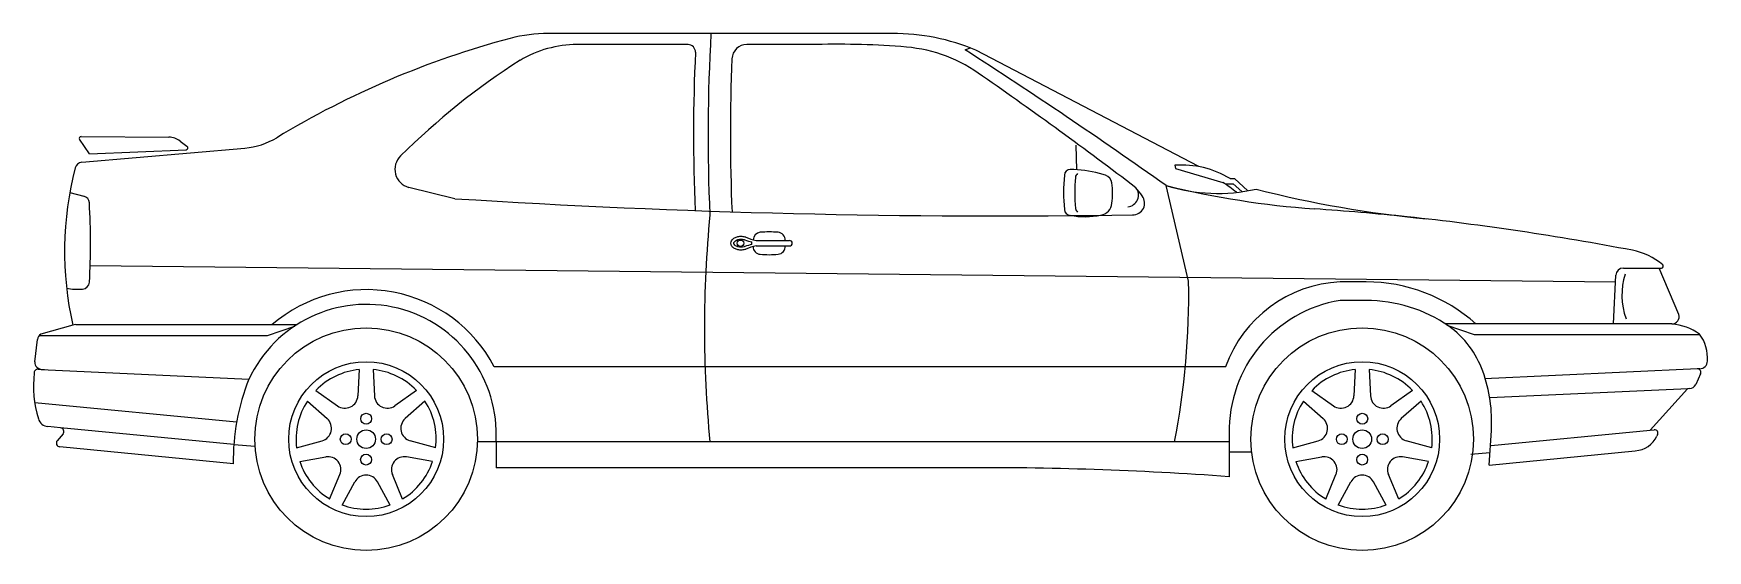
# Model space of a CAD drawing. Extents: x -0.9 to 3.63, y 0 to 1.4.
import ezdxf

# ---------------------------------------------------------------- set-up
doc = ezdxf.new("R2010")
doc.units = 0
doc.header["$MEASUREMENT"] = 0
doc.layers.get('0').update_dxf_attribs({"linetype": 'CONTINUOUS'})

msp = doc.modelspace()

# ---------------------------------------------------------------- linework, layer by layer
for p, q in [((1.4218, 1.3974), (0.492, 1.3974)), ((0.8699, 1.3675), (0.5699, 1.3675)), ((1.2176, 1.3675), (1.0286, 1.3675)), ((1.6185, 1.3533), (1.6354, 1.3593)), ((2.25, 1.0376), (1.6479, 1.3523)), ((-0.7476, 1.0721), (-0.7744, 1.1114)), ((-0.7703, 1.1192), (-0.5329, 1.1172)), ((-0.7685, 1.0492), (-0.3277, 1.0877)), ((-0.5029, 1.1068), (-0.4843, 1.0925)), ((1.9205, 1.0292), (1.9189, 1.0959)), ((-0.7476, 1.0721), (-0.4867, 1.0832)), ((1.998, 1.0143), (1.9818, 1.019)), ((-0.8008, 0.9674), (-0.763, 0.9577)), ((0.2394, 0.9509), (0.1156, 0.9816)), ((2.2228, 0.7278), (2.1619, 0.9863)), ((3.3714, 0.6124), (3.3776, 0.7443)), ((3.3976, 0.7633), (3.5009, 0.763)), ((3.5476, 0.6383), (3.4942, 0.7633)), ((2.7024, 0.676), (2.6325, 0.676)), ((-0.7928, 0.6093), (-0.8793, 0.5846)), ((-0.7845, 0.6105), (-0.1871, 0.6105)), ((-0.8958, 0.51), (-0.8882, 0.5706)), ((-0.8868, 0.4899), (-0.8751, 0.4893)), ((-0.8751, 0.4893), (-0.8689, 0.4891)), ((3.6064, 0.4777), (3.5931, 0.4486)), ((3.604, 0.4912), (3.5978, 0.491)), ((3.5714, 0.4374), (3.4705, 0.3255)), ((3.5768, 0.4376), (3.5714, 0.4374)), ((-0.8259, 0.3317), (-0.8599, 0.335)), ((3.0351, 0.2311), (3.0409, 0.3246)), ((3.4705, 0.3255), (3.4811, 0.3263)), ((-0.8192, 0.3153), (-0.8349, 0.2966)), ((-0.3589, 0.2343), (-0.8282, 0.2802)), ((-0.3574, 0.2867), (-0.3002, 0.2818)), ((0.351, 0.2936), (0.3008, 0.2936)), ((0.351, 0.2936), (0.351, 0.2237)), ((2.3328, 0.1993), (2.3328, 0.3158)), ((3.4902, 0.3129), (3.4885, 0.3092)), ((2.3328, 0.267), (2.393, 0.267)), ((3.0371, 0.2643), (2.9857, 0.2596)), ((3.0351, 0.2311), (3.4299, 0.2697)), ((1.6024, 0.2237), (0.351, 0.2237))]:
    msp.add_line(p, q)
at = {"color": 9}
for p, q in [((2.1858, 1.0411), (2.1876, 1.0326)), ((2.1876, 1.0326), (2.3155, 0.995)), ((2.3348, 1.0052), (2.3468, 1.0052)), ((2.3468, 1.0052), (2.3828, 0.9725)), ((2.3214, 0.9908), (2.3436, 0.9908)), ((2.3436, 0.9908), (2.3665, 0.97)), ((1.0422, 0.8273), (1.0422, 0.834)), ((1.0537, 0.838), (1.1442, 0.838)), ((1.0537, 0.8233), (1.1442, 0.8233)), ((-0.7458, 0.7701), (3.3767, 0.726)), ((2.7024, 0.726), (2.6325, 0.726)), ((3.4942, 0.7633), (3.5007, 0.7633)), ((-0.2662, 0.5814), (-0.1923, 0.6064)), ((3.5285, 0.6124), (2.916, 0.6124)), ((2.9951, 0.5833), (2.9212, 0.6083)), ((-0.8831, 0.5814), (-0.2662, 0.5814)), ((3.6052, 0.5833), (2.9951, 0.5833)), ((-0.8778, 0.4895), (-0.3169, 0.4633)), ((-0.0186, 0.4893), (-0.0223, 0.4179)), ((0.0186, 0.4893), (0.0223, 0.4179)), ((2.3229, 0.4968), (0.3464, 0.4968)), ((2.6733, 0.4893), (2.6696, 0.4179)), ((2.7106, 0.4893), (2.7143, 0.4179)), ((3.5978, 0.491), (3.0228, 0.4641)), ((-0.1357, 0.4329), (-0.0776, 0.3913)), ((0.1357, 0.4329), (0.0776, 0.3913)), ((2.5562, 0.4329), (2.6143, 0.3913)), ((2.8276, 0.4329), (2.7695, 0.3913)), ((3.5727, 0.4374), (3.0367, 0.4124)), ((-0.35, 0.3468), (-0.8954, 0.3992)), ((-0.1589, 0.4038), (-0.1055, 0.3564)), ((0.1589, 0.4038), (0.1055, 0.3564)), ((2.533, 0.4038), (2.5865, 0.3564)), ((2.8509, 0.4038), (2.7974, 0.3564)), ((-0.3574, 0.2867), (-0.8259, 0.3317)), ((3.0403, 0.2842), (3.4705, 0.3255)), ((-0.1879, 0.2771), (-0.1191, 0.2966)), ((0.1879, 0.2771), (0.1191, 0.2966)), ((2.3328, 0.2936), (0.351, 0.2936)), ((2.5041, 0.2771), (2.5728, 0.2966)), ((2.8798, 0.2771), (2.811, 0.2966)), ((-0.1796, 0.2407), (-0.1092, 0.253)), ((0.1796, 0.2407), (0.1092, 0.253)), ((2.5124, 0.2407), (2.5828, 0.253)), ((2.8715, 0.2407), (2.8011, 0.253)), ((-0.0986, 0.1392), (-0.0709, 0.2051)), ((-0.065, 0.123), (-0.0307, 0.1857)), ((0.065, 0.123), (0.0307, 0.1857)), ((0.0986, 0.1392), (0.0709, 0.2051)), ((2.5934, 0.1392), (2.621, 0.2051)), ((2.627, 0.123), (2.6613, 0.1857)), ((2.7569, 0.123), (2.7226, 0.1857)), ((2.7905, 0.1392), (2.7628, 0.2051))]:
    msp.add_line(p, q, dxfattribs=at)
for points in [[(1.0265, 0.8144, -0.026449), (1.0237, 0.8134, -0.070213), (1.013, 0.8119, -0.070213), (1.0023, 0.8134, -0.081966), (0.9939, 0.8174, -0.106894), (0.9878, 0.8238, -0.135143), (0.986, 0.8306, -0.135143), (0.9878, 0.8374, -0.106894), (0.9939, 0.8439, -0.081966), (1.0023, 0.8479, -0.070213), (1.013, 0.8494, -0.070213)], [(1.0235, 0.8217, -0.026449), (1.0215, 0.821, -0.070213), (1.013, 0.8198, -0.070213), (1.0045, 0.821, -0.081966), (0.9984, 0.8239, -0.106894), (0.9947, 0.8279, -0.135143), (0.9939, 0.8306, -0.135143), (0.9947, 0.8334, -0.106894), (0.9984, 0.8374, -0.081966), (1.0045, 0.8403, -0.070213), (1.013, 0.8415, -0.070213)], [(1.013, 0.8494, -0.070213), (1.0237, 0.8479, -0.026449), (1.0265, 0.8469, -0.106894)], [(1.013, 0.8415, -0.070213), (1.0215, 0.8403, -0.026449), (1.0235, 0.8396, -0.026449)]]:
    msp.add_lwpolyline(points, format="xyb", dxfattribs=at)
for centre, radius in [((1.0118, 0.8305), 0.00875), ((0, 0.3009), 0.2093), ((0.0001, 0.3561), 0.0147), ((2.692, 0.3561), 0.0147), ((0, 0.3009), 0.0252), ((2.6919, 0.3009), 0.0252), ((-0.0552, 0.3009), 0.0147), ((0.0552, 0.3008), 0.0147), ((2.6367, 0.3009), 0.0147), ((2.7472, 0.3008), 0.0147), ((-0.0001, 0.2456), 0.0147), ((2.6919, 0.2456), 0.0147)]:
    msp.add_circle(centre, radius, dxfattribs=at)
for centre, radius in [((0, 0.3009), 0.3009), ((2.6919, 0.3009), 0.3009), ((0, 0.3009), 0.2093), ((2.6919, 0.3009), 0.2093)]:
    msp.add_circle(centre, radius)
for centre, radius, start, end in [((1.0083, -0.9482), 2.4129, 104.8583, 121.1967), ((0.492, 0.9978), 0.3996, 90, 104.8583), ((0.5699, 1.0677), 0.2997, 90, 120.9188), ((0.8699, 1.3475), 0.02, 357.308, 90), ((5.6473, 1.1233), 4.7233, 176.6734, 182.6219), ((1.0286, 1.3275), 0.04, 90, 177.5399), ((1.2776, -0.7931), 2.1614, 85.1606, 91.591), ((1.4245, 0.8223), 0.5751, 67.1435, 90.2634), ((1.4262, 0.9624), 0.3996, 53.1753, 85.1606), ((1.4541, -0.3015), 1.9295, 122.5518, 134.8517), ((5.6311, 1.1236), 4.7464, 177.308, 182.4724), ((5.759, 1.1243), 4.7747, 177.5399, 182.511), ((-6.4045, -11.1143), 14.826, 54.70416, 57.23845), ((-4.9467, -8.2314), 11.586, 52.66329, 55.19886), ((-0.7703, 1.1142), 0.005, 89.5109, 214.4), ((-0.5333, 1.0672), 0.05, 52.4023, 89.5109), ((-0.4869, 1.0882), 0.005, 272.439, 59.4306), ((-0.3451, 1.2867), 0.1998, 274.9907, 301.1967), ((-0.7668, 1.0293), 0.02, 94.9907, 165.4708), ((0.1277, 1.0301), 0.05, 133.4729, 256.0691), ((0.0868, 0.8081), 0.9018, 165.4708, 192.7309), ((2.2459, 0.968), 0.3615, 172.6116, 187.3884), ((1.9029, 1.0145), 0.0156, 90, 180), ((1.8955, 0.6892), 0.3409, 75.3355, 88.7426), ((1.991, 0.9906), 0.0247, 6.5652, 73.6796), ((-0.768, 0.9383), 0.02, 3.46, 75.574), ((1.7074, 24.0851), 23.1807, 266.36915, 270.90166), ((1.7751, 0.9657), 0.2421, 353.5169, 6.5652), ((2.0721, 0.9391), 0.0318, 268.9774, 37.2074), ((1.2368, 0.3049), 1.0806, 37.2074, 38.6963), ((3.1444, 3.8697), 2.986, 255.6657, 264.6436), ((-2.537, 0.8314), 1.7923, 356.6046, 3.46), ((4.1129, 0.6004), 3.1986, 174.4951, 185.5049), ((1.9029, 0.9215), 0.0156, 180, 270), ((1.9436, 1.13), 0.2277, 259.7078, 280.6275), ((1.9788, 0.9426), 0.037, 280.6275, 353.5169), ((2.0207, -6.5084), 7.4527, 79.16183, 83.89166), ((3.3902, 0.6406), 0.1737, 49.0987, 79.4107), ((-0.7679, 0.7264), 0.02, 274.2629, 356.6046), ((0.1273, 0.6914), 2.0958, 349.0569, 0.9948), ((3.3976, 0.7434), 0.02, 90, 177.3075), ((-0.7792, 0.8788), 0.1728, 259.9194, 274.2629), ((0.0009, 0.3145), 0.3507, 356.5866, 155.1408), ((2.6893, 0.324), 0.3566, 99.1597, 181.3169), ((2.7024, 0.2816), 0.3944, 55.4119, 90), ((3.5285, 0.6324), 0.02, 270, 17.2476), ((-0.7845, 0.5805), 0.03, 90, 105.9859), ((2.7742, 0.3965), 0.2591, 19.8417, 54.0642), ((3.5134, 0.4532), 0.1599, 55.5777, 84.5995), ((-0.8684, 0.5678), 0.02, 123.0282, 171.9489), ((3.5163, 0.5205), 0.1088, 355.4886, 36.4468), ((-0.8751, 0.51), 0.0207, 180, 270), ((3.604, 0.5119), 0.0207, 270, 0), ((-0.5853, 0.4465), 0.3137, 173.8845, 196.7359), ((-0.8872, 0.4799), 0.00999, 87.3287, 187.2064), ((0.232, 0.2444), 0.591, 158.2637, 180.9793), ((2.6443, 0.3493), 0.3974, 356.4363, 19.8831), ((3.5978, 0.4816), 0.00936, 335.5668, 92.1175), ((3.5761, 0.4563), 0.0187, 272.1175, 335.5668), ((-0.857, 0.3648), 0.03, 196.7359, 264.5181), ((-0.8268, 0.3217), 0.00999, 319.9341, 84.5181), ((3.4818, 0.3169), 0.00936, 334.348, 94.1352), ((-0.8273, 0.2902), 0.00999, 139.9341, 264.4198), ((3.4254, 0.3395), 0.0699, 273.6673, 334.348), ((1.6599, -9.0308), 9.2547, 85.83058, 90.35609)]:
    msp.add_arc(centre, radius, start, end)
for centre, radius, start, end in [((2.2046, 0.7913), 0.2505, 58.6726, 94.2962), ((2.5036, 0.9666), 0.5884, 175.9091, 184.0945), ((1.9331, 1.0059), 0.0166, 130.1254, 170.6241), ((2.0554, 0.9605), 0.0318, 275.5947, 38.6963), ((2.3016, 1.4333), 0.4682, 252.6469, 282.773), ((2.7497, 3.4168), 2.5006, 256.4056, 265.7016), ((-6.911, -11.9297), 15.88, 54.31285, 54.47836), ((1.9347, 0.928), 0.0182, 190.6352, 227.312), ((1.9624, -7.6538), 8.5981, 84.31711, 85.99923), ((1.0669, 0.839), 0.0212, 94.8132, 178.1065), ((1.0891, 0.5744), 0.2867, 85.1868, 94.8132), ((1.1114, 0.839), 0.0212, 357.4243, 85.1868), ((1.0839, 1.0069), 0.1779, 250.2678, 256.4331), ((1.0839, 0.6544), 0.1779, 103.5669, 109.7322), ((1.0681, 0.9281), 0.0912, 242.8856, 260.9677), ((1.0681, 0.7332), 0.0912, 99.0323, 117.1144), ((1.0669, 0.8218), 0.0212, 180.453, 265.1868), ((1.1114, 0.8218), 0.0212, 274.8132, 4.0257), ((1.1442, 0.8306), 0.00738, 270, 90), ((1.0891, 1.0863), 0.2867, 265.1868, 274.8132), ((3.5009, 0.768), 0.005, 270, 52.2446), ((2.6486, 0.3805), 0.3459, 92.6695, 160.3456), ((2.7024, 0.2816), 0.4444, 48.1104, 90), ((3.5842, 0.6904), 0.1904, 162.8183, 199.621), ((0.0009, 0.3145), 0.3906, 27.822, 130.732), ((0, 0.3009), 0.1893, 95.6498, 135.7788), ((0, 0.3009), 0.1893, 44.2212, 84.3502), ((2.6919, 0.3009), 0.1893, 95.6498, 135.7788), ((2.6919, 0.3009), 0.1893, 44.2212, 84.3502), ((-0.0572, 0.4197), 0.035, 234.3864, 357.0422), ((0.0572, 0.4197), 0.035, 182.9578, 305.6136), ((2.6347, 0.4197), 0.035, 234.3864, 357.0422), ((2.7492, 0.4197), 0.035, 182.9578, 305.6136), ((0, 0.3009), 0.1893, 147.0784, 187.2074), ((0, 0.3009), 0.1893, 352.7926, 32.9216), ((2.6919, 0.3009), 0.1893, 147.0784, 187.2074), ((2.6919, 0.3009), 0.1893, 352.7926, 32.9216), ((-0.1286, 0.3302), 0.035, 285.815, 48.4707), ((0.1286, 0.3302), 0.035, 131.5293, 254.185), ((2.5633, 0.3302), 0.035, 285.815, 48.4707), ((2.8206, 0.3302), 0.035, 131.5293, 254.185), ((0, 0.3009), 0.1893, 198.5069, 238.6359), ((-0.1032, 0.2186), 0.035, 337.2435, 99.8993), ((0.1032, 0.2186), 0.035, 80.1007, 202.7564), ((0, 0.3009), 0.1893, 301.3641, 341.4931), ((2.6919, 0.3009), 0.1893, 198.5069, 238.6359), ((2.5888, 0.2186), 0.035, 337.2435, 99.8993), ((2.7951, 0.2186), 0.035, 80.1007, 202.7564), ((2.6919, 0.3009), 0.1893, 301.3641, 341.4931), ((0, 0.1689), 0.035, 28.6721, 151.3279), ((2.6919, 0.1689), 0.035, 28.6721, 151.3279), ((0, 0.3009), 0.1893, 249.9355, 290.0645), ((2.6919, 0.3009), 0.1893, 249.9355, 290.0645)]:
    msp.add_arc(centre, radius, start, end, dxfattribs=at)

doc.saveas('drawing.dxf')
